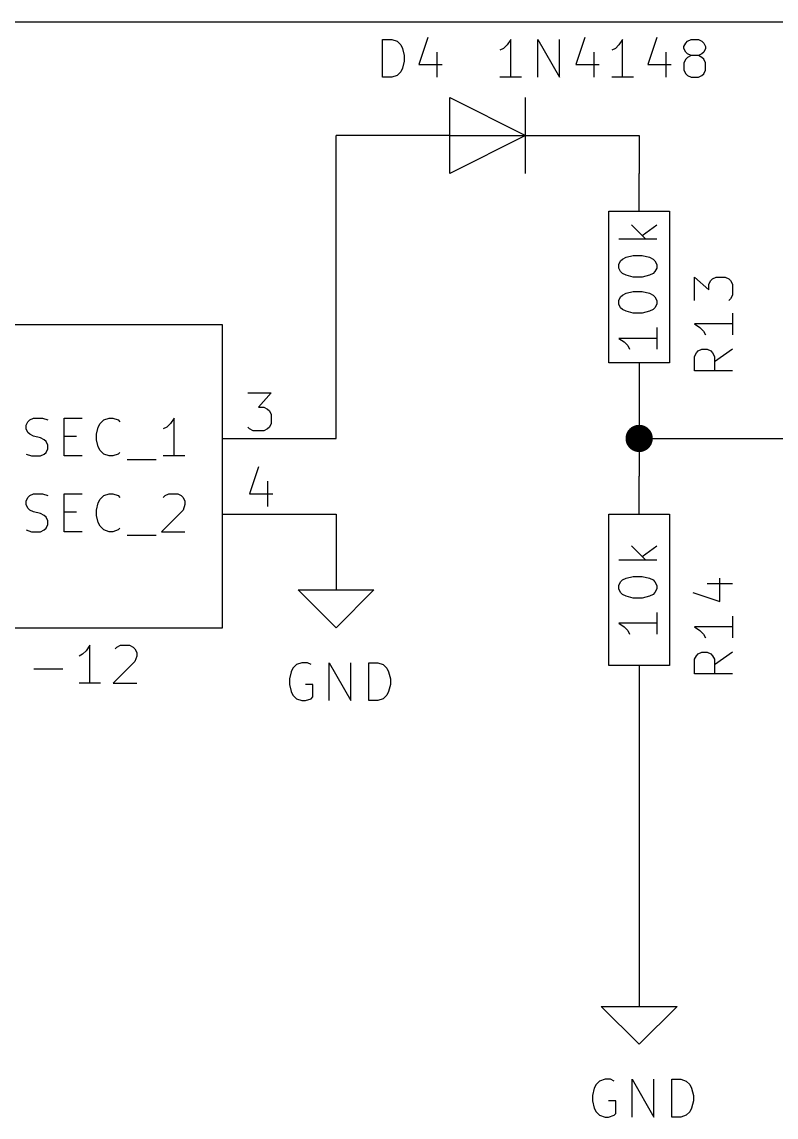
# Model space of a CAD drawing. Extents: x 0.4 to 16.1, y -11.3 to -0.4.
# Drawn here: x 7.285 to 8.281, y -7.496 to -6.05 of the extents above; entities that cross this region are included whole.
import ezdxf

# ---------------------------------------------------------------- set-up
doc = ezdxf.new("R2010")
doc.units = 0
doc.header["$MEASUREMENT"] = 0
for name, color, linetype in [('BLUE3', 171, 'CONTINUOUS'), ('CYAN2', 4, 'CONTINUOUS'), ('GREEN3', 91, 'CONTINUOUS'), ('RED2', 1, 'CONTINUOUS'), ('RED3', 11, 'CONTINUOUS')]:
    doc.layers.add(name, color=color, linetype=linetype)

msp = doc.modelspace()

# ---------------------------------------------------------------- linework, layer by layer
at = {"layer": 'BLUE3', "linetype": 'CONTINUOUS'}
msp.add_line((6.3, -6.05), (10.5, -6.05), dxfattribs=at)
at = {"layer": 'CYAN2', "linetype": 'CONTINUOUS'}
for p, q in [((7.76147, -6.12313), (7.76147, -6.07313)), ((7.76147, -6.07313), (7.77337, -6.07313)), ((7.76147, -6.12313), (7.76147, -6.07313)), ((7.76147, -6.07313), (7.77337, -6.07313)), ((7.77337, -6.07313), (7.78052, -6.07551)), ((7.77337, -6.07313), (7.78052, -6.07551)), ((7.82099, -6.07075), (7.80909, -6.10646)), ((7.82099, -6.07075), (7.80909, -6.10646)), ((7.93052, -6.07313), (7.92576, -6.08028)), ((7.93052, -6.07313), (7.92576, -6.08028)), ((7.93052, -6.12313), (7.93052, -6.07313)), ((7.93052, -6.12313), (7.93052, -6.07313)), ((7.96623, -6.12313), (7.96623, -6.07313)), ((7.96623, -6.07313), (7.9948, -6.12313)), ((7.96623, -6.12313), (7.96623, -6.07313)), ((7.96623, -6.07313), (7.9948, -6.12313)), ((7.9948, -6.12313), (7.9948, -6.07313)), ((7.9948, -6.12313), (7.9948, -6.07313)), ((8.02814, -6.07075), (8.01624, -6.10646)), ((8.02814, -6.07075), (8.01624, -6.10646)), ((8.07814, -6.07313), (8.07338, -6.08028)), ((8.07814, -6.07313), (8.07338, -6.08028)), ((8.07814, -6.12313), (8.07814, -6.07313)), ((8.07814, -6.12313), (8.07814, -6.07313)), ((8.12337, -6.07075), (8.11147, -6.10646)), ((8.12337, -6.07075), (8.11147, -6.10646)), ((8.16385, -6.07551), (8.16861, -6.07313)), ((8.16385, -6.07551), (8.16861, -6.07313)), ((8.16861, -6.07313), (8.17814, -6.07313)), ((8.16861, -6.07313), (8.17814, -6.07313)), ((8.17814, -6.07313), (8.1829, -6.07551)), ((8.17814, -6.07313), (8.1829, -6.07551)), ((7.78052, -6.07551), (7.78528, -6.08028)), ((7.78052, -6.07551), (7.78528, -6.08028)), ((7.78528, -6.08028), (7.78766, -6.08504)), ((7.78528, -6.08028), (7.78766, -6.08504)), ((7.78766, -6.08504), (7.79004, -6.09456)), ((7.78766, -6.08504), (7.79004, -6.09456)), ((7.921, -6.08504), (7.91624, -6.08742)), ((7.921, -6.08504), (7.91624, -6.08742)), ((7.92576, -6.08028), (7.921, -6.08504)), ((7.92576, -6.08028), (7.921, -6.08504)), ((8.06861, -6.08504), (8.06385, -6.08742)), ((8.06861, -6.08504), (8.06385, -6.08742)), ((8.07338, -6.08028), (8.06861, -6.08504)), ((8.07338, -6.08028), (8.06861, -6.08504)), ((8.15909, -6.08265), (8.16147, -6.07789)), ((8.15909, -6.08265), (8.16147, -6.07789)), ((8.15909, -6.08504), (8.15909, -6.08265)), ((8.15909, -6.08504), (8.15909, -6.08265)), ((8.16147, -6.0898), (8.15909, -6.08504)), ((8.16147, -6.0898), (8.15909, -6.08504)), ((8.16147, -6.07789), (8.16385, -6.07551)), ((8.16147, -6.07789), (8.16385, -6.07551)), ((8.1829, -6.07551), (8.18528, -6.07789)), ((8.1829, -6.07551), (8.18528, -6.07789)), ((8.18528, -6.07789), (8.18766, -6.08265)), ((8.18528, -6.07789), (8.18766, -6.08265)), ((8.18766, -6.08504), (8.18528, -6.0898)), ((8.18766, -6.08504), (8.18528, -6.0898)), ((8.18766, -6.08265), (8.18766, -6.08504)), ((8.18766, -6.08265), (8.18766, -6.08504)), ((7.79004, -6.1017), (7.78766, -6.11122)), ((7.79004, -6.1017), (7.78766, -6.11122)), ((7.79004, -6.09456), (7.79004, -6.1017)), ((7.79004, -6.09456), (7.79004, -6.1017)), ((7.8329, -6.0898), (7.8329, -6.12313)), ((7.8329, -6.0898), (7.8329, -6.12313)), ((8.04004, -6.0898), (8.04004, -6.12313)), ((8.04004, -6.0898), (8.04004, -6.12313)), ((8.13528, -6.0898), (8.13528, -6.12313)), ((8.13528, -6.0898), (8.13528, -6.12313)), ((8.16147, -6.09932), (8.15909, -6.10408)), ((8.16147, -6.09932), (8.15909, -6.10408)), ((8.16385, -6.09218), (8.16147, -6.0898)), ((8.16385, -6.09218), (8.16147, -6.0898)), ((8.16385, -6.09694), (8.16147, -6.09932)), ((8.16385, -6.09694), (8.16147, -6.09932)), ((8.16861, -6.09456), (8.16385, -6.09218)), ((8.16861, -6.09456), (8.16385, -6.09218)), ((8.16861, -6.09456), (8.16385, -6.09694)), ((8.16861, -6.09456), (8.16385, -6.09694)), ((8.17814, -6.09456), (8.16861, -6.09456)), ((8.17814, -6.09456), (8.16861, -6.09456)), ((8.1829, -6.09218), (8.17814, -6.09456)), ((8.1829, -6.09218), (8.17814, -6.09456)), ((8.1829, -6.09694), (8.17814, -6.09456)), ((8.1829, -6.09694), (8.17814, -6.09456)), ((8.18528, -6.0898), (8.1829, -6.09218)), ((8.18528, -6.0898), (8.1829, -6.09218)), ((8.18528, -6.09932), (8.1829, -6.09694)), ((8.18528, -6.09932), (8.1829, -6.09694)), ((8.18766, -6.10408), (8.18528, -6.09932)), ((8.18766, -6.10408), (8.18528, -6.09932)), ((7.78528, -6.11599), (7.78052, -6.12075)), ((7.78528, -6.11599), (7.78052, -6.12075)), ((7.78766, -6.11122), (7.78528, -6.11599)), ((7.78766, -6.11122), (7.78528, -6.11599)), ((7.80909, -6.10646), (7.84004, -6.10646)), ((7.80909, -6.10646), (7.84004, -6.10646)), ((8.01624, -6.10646), (8.04719, -6.10646)), ((8.01624, -6.10646), (8.04719, -6.10646)), ((8.11147, -6.10646), (8.14242, -6.10646)), ((8.11147, -6.10646), (8.14242, -6.10646)), ((8.15909, -6.10408), (8.15909, -6.11361)), ((8.15909, -6.10408), (8.15909, -6.11361)), ((8.15909, -6.11361), (8.16147, -6.11837)), ((8.15909, -6.11361), (8.16147, -6.11837)), ((8.18528, -6.11837), (8.18766, -6.11361)), ((8.18528, -6.11837), (8.18766, -6.11361)), ((8.18766, -6.11361), (8.18766, -6.10408)), ((8.18766, -6.11361), (8.18766, -6.10408)), ((7.77337, -6.12313), (7.76147, -6.12313)), ((7.77337, -6.12313), (7.76147, -6.12313)), ((7.78052, -6.12075), (7.77337, -6.12313)), ((7.78052, -6.12075), (7.77337, -6.12313)), ((7.94481, -6.12313), (7.91624, -6.12313)), ((7.94481, -6.12313), (7.91624, -6.12313)), ((8.09243, -6.12313), (8.06385, -6.12313)), ((8.09243, -6.12313), (8.06385, -6.12313)), ((8.16147, -6.11837), (8.16385, -6.12075)), ((8.16147, -6.11837), (8.16385, -6.12075)), ((8.16385, -6.12075), (8.16861, -6.12313)), ((8.16385, -6.12075), (8.16861, -6.12313)), ((8.16861, -6.12313), (8.17814, -6.12313)), ((8.16861, -6.12313), (8.17814, -6.12313)), ((8.17814, -6.12313), (8.1829, -6.12075)), ((8.17814, -6.12313), (8.1829, -6.12075)), ((8.1829, -6.12075), (8.18528, -6.11837)), ((8.1829, -6.12075), (8.18528, -6.11837)), ((8.0898, -6.31786), (8.10885, -6.33691)), ((8.0898, -6.31786), (8.10885, -6.33691)), ((8.10408, -6.33214), (8.12313, -6.31786)), ((8.10408, -6.33214), (8.12313, -6.31786)), ((8.12313, -6.33691), (8.07313, -6.33691)), ((8.12313, -6.33691), (8.07313, -6.33691)), ((8.07789, -6.36309), (8.08265, -6.36071)), ((8.07789, -6.36309), (8.08265, -6.36071)), ((8.08265, -6.36071), (8.09218, -6.35833)), ((8.08265, -6.36071), (8.09218, -6.35833)), ((8.09218, -6.35833), (8.10408, -6.35833)), ((8.09218, -6.35833), (8.10408, -6.35833)), ((8.10408, -6.35833), (8.11361, -6.36071)), ((8.10408, -6.35833), (8.11361, -6.36071)), ((8.11361, -6.36071), (8.11837, -6.36309)), ((8.11361, -6.36071), (8.11837, -6.36309)), ((8.07313, -6.37024), (8.07551, -6.36548)), ((8.07313, -6.37024), (8.07551, -6.36548)), ((8.07313, -6.375), (8.07313, -6.37024)), ((8.07313, -6.375), (8.07313, -6.37024)), ((8.07551, -6.37976), (8.07313, -6.375)), ((8.07551, -6.37976), (8.07313, -6.375)), ((8.07551, -6.36548), (8.07789, -6.36309)), ((8.07551, -6.36548), (8.07789, -6.36309)), ((8.11837, -6.36309), (8.12075, -6.36548)), ((8.11837, -6.36309), (8.12075, -6.36548)), ((8.12075, -6.36548), (8.12313, -6.37024)), ((8.12075, -6.36548), (8.12313, -6.37024)), ((8.12313, -6.375), (8.12075, -6.37976)), ((8.12313, -6.375), (8.12075, -6.37976)), ((8.12313, -6.37024), (8.12313, -6.375)), ((8.12313, -6.37024), (8.12313, -6.375)), ((8.07789, -6.38214), (8.07551, -6.37976)), ((8.07789, -6.38214), (8.07551, -6.37976)), ((8.08265, -6.38452), (8.07789, -6.38214)), ((8.08265, -6.38452), (8.07789, -6.38214)), ((8.09218, -6.3869), (8.08265, -6.38452)), ((8.09218, -6.3869), (8.08265, -6.38452)), ((8.10408, -6.3869), (8.09218, -6.3869)), ((8.10408, -6.3869), (8.09218, -6.3869)), ((8.11361, -6.38452), (8.10408, -6.3869)), ((8.11361, -6.38452), (8.10408, -6.3869)), ((8.11837, -6.38214), (8.11361, -6.38452)), ((8.11837, -6.38214), (8.11361, -6.38452)), ((8.12075, -6.37976), (8.11837, -6.38214)), ((8.12075, -6.37976), (8.11837, -6.38214)), ((8.17313, -6.41785), (8.17313, -6.3869)), ((8.17313, -6.3869), (8.19218, -6.40357)), ((8.17313, -6.41785), (8.17313, -6.3869)), ((8.17313, -6.3869), (8.19218, -6.40357)), ((8.19218, -6.39643), (8.19456, -6.39167)), ((8.19218, -6.39643), (8.19456, -6.39167)), ((8.19456, -6.39167), (8.19694, -6.38928)), ((8.19456, -6.39167), (8.19694, -6.38928)), ((8.19694, -6.38928), (8.2017, -6.3869)), ((8.19694, -6.38928), (8.2017, -6.3869)), ((8.2017, -6.3869), (8.21361, -6.3869)), ((8.2017, -6.3869), (8.21361, -6.3869)), ((8.21361, -6.3869), (8.21837, -6.38928)), ((8.21361, -6.3869), (8.21837, -6.38928)), ((8.21837, -6.38928), (8.22075, -6.39167)), ((8.21837, -6.38928), (8.22075, -6.39167)), ((8.22075, -6.39167), (8.22313, -6.39643)), ((8.22075, -6.39167), (8.22313, -6.39643)), ((8.08265, -6.40833), (8.09218, -6.40595)), ((8.08265, -6.40833), (8.09218, -6.40595)), ((8.09218, -6.40595), (8.10408, -6.40595)), ((8.09218, -6.40595), (8.10408, -6.40595)), ((8.10408, -6.40595), (8.11361, -6.40833)), ((8.10408, -6.40595), (8.11361, -6.40833)), ((8.19218, -6.40357), (8.19218, -6.39643)), ((8.19218, -6.40357), (8.19218, -6.39643)), ((8.22313, -6.39643), (8.22313, -6.41071)), ((8.22313, -6.39643), (8.22313, -6.41071)), ((8.07313, -6.41785), (8.07551, -6.41309)), ((8.07313, -6.41785), (8.07551, -6.41309)), ((8.07313, -6.42262), (8.07313, -6.41785)), ((8.07313, -6.42262), (8.07313, -6.41785)), ((8.07551, -6.41309), (8.07789, -6.41071)), ((8.07551, -6.41309), (8.07789, -6.41071)), ((8.07789, -6.41071), (8.08265, -6.40833)), ((8.07789, -6.41071), (8.08265, -6.40833)), ((8.11361, -6.40833), (8.11837, -6.41071)), ((8.11361, -6.40833), (8.11837, -6.41071)), ((8.11837, -6.41071), (8.12075, -6.41309)), ((8.11837, -6.41071), (8.12075, -6.41309)), ((8.12075, -6.41309), (8.12313, -6.41785)), ((8.12075, -6.41309), (8.12313, -6.41785)), ((8.12313, -6.41785), (8.12313, -6.42262)), ((8.12313, -6.41785), (8.12313, -6.42262)), ((8.22075, -6.41547), (8.21837, -6.41785)), ((8.22075, -6.41547), (8.21837, -6.41785)), ((8.22313, -6.41071), (8.22075, -6.41547)), ((8.22313, -6.41071), (8.22075, -6.41547)), ((8.07551, -6.42738), (8.07313, -6.42262)), ((8.07551, -6.42738), (8.07313, -6.42262)), ((8.07789, -6.42976), (8.07551, -6.42738)), ((8.07789, -6.42976), (8.07551, -6.42738)), ((8.08265, -6.43214), (8.07789, -6.42976)), ((8.08265, -6.43214), (8.07789, -6.42976)), ((8.09218, -6.43452), (8.08265, -6.43214)), ((8.09218, -6.43452), (8.08265, -6.43214)), ((8.10408, -6.43452), (8.09218, -6.43452)), ((8.10408, -6.43452), (8.09218, -6.43452)), ((8.11361, -6.43214), (8.10408, -6.43452)), ((8.11361, -6.43214), (8.10408, -6.43452)), ((8.11837, -6.42976), (8.11361, -6.43214)), ((8.11837, -6.42976), (8.11361, -6.43214)), ((8.12075, -6.42738), (8.11837, -6.42976)), ((8.12075, -6.42738), (8.11837, -6.42976)), ((8.12313, -6.42262), (8.12075, -6.42738)), ((8.12313, -6.42262), (8.12075, -6.42738)), ((8.22313, -6.43452), (8.22313, -6.46309)), ((8.22313, -6.43452), (8.22313, -6.46309)), ((8.22313, -6.44881), (8.17313, -6.44881)), ((8.17313, -6.44881), (8.18028, -6.45357)), ((8.22313, -6.44881), (8.17313, -6.44881)), ((8.17313, -6.44881), (8.18028, -6.45357)), ((8.12313, -6.45357), (8.12313, -6.48214)), ((8.12313, -6.45357), (8.12313, -6.48214)), ((8.18028, -6.45357), (8.18504, -6.45833)), ((8.18028, -6.45357), (8.18504, -6.45833)), ((8.18504, -6.45833), (8.18742, -6.46309)), ((8.18504, -6.45833), (8.18742, -6.46309)), ((8.12313, -6.46785), (8.07313, -6.46785)), ((8.07313, -6.46785), (8.08028, -6.47261)), ((8.12313, -6.46785), (8.07313, -6.46785)), ((8.07313, -6.46785), (8.08028, -6.47261)), ((8.08028, -6.47261), (8.08504, -6.47738)), ((8.08028, -6.47261), (8.08504, -6.47738)), ((8.08504, -6.47738), (8.08742, -6.48214)), ((8.08504, -6.47738), (8.08742, -6.48214)), ((8.17313, -6.49167), (8.17551, -6.4869)), ((8.17313, -6.49167), (8.17551, -6.4869)), ((8.17313, -6.51071), (8.17313, -6.49167)), ((8.17313, -6.51071), (8.17313, -6.49167)), ((8.17551, -6.4869), (8.17789, -6.48452)), ((8.17551, -6.4869), (8.17789, -6.48452)), ((8.17789, -6.48452), (8.18265, -6.48214)), ((8.17789, -6.48452), (8.18265, -6.48214)), ((8.18265, -6.48214), (8.1898, -6.48214)), ((8.18265, -6.48214), (8.1898, -6.48214)), ((8.1898, -6.48214), (8.19456, -6.48452)), ((8.1898, -6.48214), (8.19456, -6.48452)), ((8.19456, -6.48452), (8.19694, -6.4869)), ((8.19456, -6.48452), (8.19694, -6.4869)), ((8.19694, -6.4869), (8.19932, -6.49167)), ((8.19694, -6.4869), (8.19932, -6.49167)), ((8.22313, -6.48214), (8.19932, -6.49881)), ((8.22313, -6.48214), (8.19932, -6.49881)), ((8.19932, -6.49167), (8.19932, -6.51071)), ((8.19932, -6.49167), (8.19932, -6.51071)), ((8.22313, -6.51071), (8.17313, -6.51071)), ((8.22313, -6.51071), (8.17313, -6.51071)), ((7.29096, -6.58265), (7.29333, -6.57789)), ((7.29096, -6.58265), (7.29333, -6.57789)), ((7.29333, -6.57789), (7.29572, -6.57551)), ((7.29333, -6.57789), (7.29572, -6.57551)), ((7.29572, -6.57551), (7.30048, -6.57313)), ((7.29572, -6.57551), (7.30048, -6.57313)), ((7.30048, -6.57313), (7.31238, -6.57313)), ((7.30048, -6.57313), (7.31238, -6.57313)), ((7.31238, -6.57313), (7.31953, -6.57551)), ((7.31238, -6.57313), (7.31953, -6.57551)), ((7.34095, -6.62313), (7.34095, -6.57313)), ((7.34095, -6.57313), (7.36476, -6.57313)), ((7.34095, -6.62313), (7.34095, -6.57313)), ((7.34095, -6.57313), (7.36476, -6.57313)), ((7.38857, -6.58028), (7.39333, -6.57551)), ((7.38857, -6.58028), (7.39333, -6.57551)), ((7.39333, -6.57551), (7.40048, -6.57313)), ((7.39333, -6.57551), (7.40048, -6.57313)), ((7.40048, -6.57313), (7.40524, -6.57313)), ((7.40048, -6.57313), (7.40524, -6.57313)), ((7.40524, -6.57313), (7.41238, -6.57551)), ((7.40524, -6.57313), (7.41238, -6.57551)), ((7.41238, -6.57551), (7.41476, -6.57789)), ((7.41238, -6.57551), (7.41476, -6.57789)), ((7.48619, -6.57313), (7.48143, -6.58028)), ((7.48619, -6.57313), (7.48143, -6.58028)), ((7.48619, -6.62313), (7.48619, -6.57313)), ((7.48619, -6.62313), (7.48619, -6.57313)), ((7.29096, -6.58742), (7.29096, -6.58265)), ((7.29096, -6.58742), (7.29096, -6.58265)), ((7.29333, -6.59218), (7.29096, -6.58742)), ((7.29333, -6.59218), (7.29096, -6.58742)), ((7.29572, -6.59456), (7.29333, -6.59218)), ((7.29572, -6.59456), (7.29333, -6.59218)), ((7.38381, -6.59456), (7.38619, -6.58504)), ((7.38381, -6.59456), (7.38619, -6.58504)), ((7.38619, -6.58504), (7.38857, -6.58028)), ((7.38619, -6.58504), (7.38857, -6.58028)), ((7.47667, -6.58504), (7.47191, -6.58742)), ((7.47667, -6.58504), (7.47191, -6.58742)), ((7.48143, -6.58028), (7.47667, -6.58504)), ((7.48143, -6.58028), (7.47667, -6.58504)), ((7.30048, -6.59694), (7.29572, -6.59456)), ((7.30048, -6.59694), (7.29572, -6.59456)), ((7.31, -6.59932), (7.30048, -6.59694)), ((7.31, -6.59932), (7.30048, -6.59694)), ((7.31476, -6.6017), (7.31, -6.59932)), ((7.31476, -6.6017), (7.31, -6.59932)), ((7.31715, -6.60408), (7.31476, -6.6017)), ((7.31715, -6.60408), (7.31476, -6.6017)), ((7.31953, -6.60885), (7.31715, -6.60408)), ((7.31953, -6.60885), (7.31715, -6.60408)), ((7.34095, -6.59694), (7.35762, -6.59694)), ((7.34095, -6.59694), (7.35762, -6.59694)), ((7.38381, -6.6017), (7.38381, -6.59456)), ((7.38381, -6.6017), (7.38381, -6.59456)), ((7.38619, -6.61122), (7.38381, -6.6017)), ((7.38619, -6.61122), (7.38381, -6.6017)), ((7.29096, -6.62075), (7.2981, -6.62313)), ((7.29096, -6.62075), (7.2981, -6.62313)), ((7.2981, -6.62313), (7.31, -6.62313)), ((7.2981, -6.62313), (7.31, -6.62313)), ((7.31, -6.62313), (7.31476, -6.62075)), ((7.31, -6.62313), (7.31476, -6.62075)), ((7.31476, -6.62075), (7.31715, -6.61837)), ((7.31476, -6.62075), (7.31715, -6.61837)), ((7.31715, -6.61837), (7.31953, -6.61361)), ((7.31715, -6.61837), (7.31953, -6.61361)), ((7.31953, -6.61361), (7.31953, -6.60885)), ((7.31953, -6.61361), (7.31953, -6.60885)), ((7.36476, -6.62313), (7.34095, -6.62313)), ((7.36476, -6.62313), (7.34095, -6.62313)), ((7.38857, -6.61599), (7.38619, -6.61122)), ((7.38857, -6.61599), (7.38619, -6.61122)), ((7.39333, -6.62075), (7.38857, -6.61599)), ((7.39333, -6.62075), (7.38857, -6.61599)), ((7.40048, -6.62313), (7.39333, -6.62075)), ((7.40048, -6.62313), (7.39333, -6.62075)), ((7.40524, -6.62313), (7.40048, -6.62313)), ((7.40524, -6.62313), (7.40048, -6.62313)), ((7.41238, -6.62075), (7.40524, -6.62313)), ((7.41238, -6.62075), (7.40524, -6.62313)), ((7.41476, -6.61837), (7.41238, -6.62075)), ((7.41476, -6.61837), (7.41238, -6.62075)), ((7.50048, -6.62313), (7.47191, -6.62313)), ((7.50048, -6.62313), (7.47191, -6.62313)), ((7.42429, -6.62789), (7.46238, -6.62789)), ((7.42429, -6.62789), (7.46238, -6.62789)), ((7.29096, -6.68265), (7.29333, -6.67789)), ((7.29096, -6.68265), (7.29333, -6.67789)), ((7.29333, -6.67789), (7.29572, -6.67551)), ((7.29333, -6.67789), (7.29572, -6.67551)), ((7.29572, -6.67551), (7.30048, -6.67313)), ((7.29572, -6.67551), (7.30048, -6.67313)), ((7.30048, -6.67313), (7.31238, -6.67313)), ((7.30048, -6.67313), (7.31238, -6.67313)), ((7.31238, -6.67313), (7.31953, -6.67551)), ((7.31238, -6.67313), (7.31953, -6.67551)), ((7.34095, -6.72313), (7.34095, -6.67313)), ((7.34095, -6.67313), (7.36476, -6.67313)), ((7.34095, -6.72313), (7.34095, -6.67313)), ((7.34095, -6.67313), (7.36476, -6.67313)), ((7.38619, -6.68504), (7.38857, -6.68028)), ((7.38619, -6.68504), (7.38857, -6.68028)), ((7.38857, -6.68028), (7.39333, -6.67551)), ((7.38857, -6.68028), (7.39333, -6.67551)), ((7.39333, -6.67551), (7.40048, -6.67313)), ((7.39333, -6.67551), (7.40048, -6.67313)), ((7.40048, -6.67313), (7.40524, -6.67313)), ((7.40048, -6.67313), (7.40524, -6.67313)), ((7.40524, -6.67313), (7.41238, -6.67551)), ((7.40524, -6.67313), (7.41238, -6.67551)), ((7.41238, -6.67551), (7.41476, -6.67789)), ((7.41238, -6.67551), (7.41476, -6.67789)), ((7.47191, -6.67789), (7.47428, -6.67551)), ((7.47191, -6.67789), (7.47428, -6.67551)), ((7.47428, -6.67551), (7.47905, -6.67313)), ((7.47428, -6.67551), (7.47905, -6.67313)), ((7.47905, -6.67313), (7.49095, -6.67313)), ((7.47905, -6.67313), (7.49095, -6.67313)), ((7.49095, -6.67313), (7.49571, -6.67551)), ((7.49095, -6.67313), (7.49571, -6.67551)), ((7.49571, -6.67551), (7.49809, -6.67789)), ((7.49571, -6.67551), (7.49809, -6.67789)), ((7.49809, -6.67789), (7.50048, -6.68265)), ((7.49809, -6.67789), (7.50048, -6.68265)), ((7.29096, -6.68742), (7.29096, -6.68265)), ((7.29096, -6.68742), (7.29096, -6.68265)), ((7.29333, -6.69218), (7.29096, -6.68742)), ((7.29333, -6.69218), (7.29096, -6.68742)), ((7.29572, -6.69456), (7.29333, -6.69218)), ((7.29572, -6.69456), (7.29333, -6.69218)), ((7.30048, -6.69694), (7.29572, -6.69456)), ((7.30048, -6.69694), (7.29572, -6.69456)), ((7.38381, -6.69456), (7.38619, -6.68504)), ((7.38381, -6.69456), (7.38619, -6.68504)), ((7.38381, -6.7017), (7.38381, -6.69456)), ((7.38381, -6.7017), (7.38381, -6.69456)), ((7.49809, -6.69456), (7.46952, -6.72313)), ((7.49809, -6.69456), (7.46952, -6.72313)), ((7.50048, -6.68742), (7.49809, -6.69456)), ((7.50048, -6.68742), (7.49809, -6.69456)), ((7.50048, -6.68265), (7.50048, -6.68742)), ((7.50048, -6.68265), (7.50048, -6.68742)), ((7.31, -6.69932), (7.30048, -6.69694)), ((7.31, -6.69932), (7.30048, -6.69694)), ((7.31476, -6.7017), (7.31, -6.69932)), ((7.31476, -6.7017), (7.31, -6.69932)), ((7.31715, -6.70408), (7.31476, -6.7017)), ((7.31715, -6.70408), (7.31476, -6.7017)), ((7.31953, -6.70885), (7.31715, -6.70408)), ((7.31953, -6.70885), (7.31715, -6.70408)), ((7.31953, -6.71361), (7.31953, -6.70885)), ((7.31953, -6.71361), (7.31953, -6.70885)), ((7.34095, -6.69694), (7.35762, -6.69694)), ((7.34095, -6.69694), (7.35762, -6.69694)), ((7.38619, -6.71122), (7.38381, -6.7017)), ((7.38619, -6.71122), (7.38381, -6.7017)), ((7.29096, -6.72075), (7.2981, -6.72313)), ((7.29096, -6.72075), (7.2981, -6.72313)), ((7.2981, -6.72313), (7.31, -6.72313)), ((7.2981, -6.72313), (7.31, -6.72313)), ((7.31, -6.72313), (7.31476, -6.72075)), ((7.31, -6.72313), (7.31476, -6.72075)), ((7.31476, -6.72075), (7.31715, -6.71837)), ((7.31476, -6.72075), (7.31715, -6.71837)), ((7.31715, -6.71837), (7.31953, -6.71361)), ((7.31715, -6.71837), (7.31953, -6.71361)), ((7.36476, -6.72313), (7.34095, -6.72313)), ((7.36476, -6.72313), (7.34095, -6.72313)), ((7.38857, -6.71599), (7.38619, -6.71122)), ((7.38857, -6.71599), (7.38619, -6.71122)), ((7.39333, -6.72075), (7.38857, -6.71599)), ((7.39333, -6.72075), (7.38857, -6.71599)), ((7.40048, -6.72313), (7.39333, -6.72075)), ((7.40048, -6.72313), (7.39333, -6.72075)), ((7.40524, -6.72313), (7.40048, -6.72313)), ((7.40524, -6.72313), (7.40048, -6.72313)), ((7.41238, -6.72075), (7.40524, -6.72313)), ((7.41238, -6.72075), (7.40524, -6.72313)), ((7.41476, -6.71837), (7.41238, -6.72075)), ((7.41476, -6.71837), (7.41238, -6.72075)), ((7.46952, -6.72313), (7.50048, -6.72313)), ((7.46952, -6.72313), (7.50048, -6.72313)), ((7.42429, -6.72789), (7.46238, -6.72789)), ((7.42429, -6.72789), (7.46238, -6.72789)), ((8.0898, -6.74166), (8.10885, -6.76071)), ((8.10408, -6.75594), (8.12313, -6.74166)), ((8.12313, -6.76071), (8.07313, -6.76071)), ((8.08265, -6.78452), (8.09218, -6.78213)), ((8.09218, -6.78213), (8.10408, -6.78213)), ((8.10408, -6.78213), (8.11361, -6.78452)), ((8.07313, -6.79404), (8.07551, -6.78928)), ((8.07313, -6.7988), (8.07313, -6.79404)), ((8.07551, -6.78928), (8.07789, -6.7869)), ((8.07789, -6.7869), (8.08265, -6.78452)), ((8.11361, -6.78452), (8.11837, -6.7869)), ((8.11837, -6.7869), (8.12075, -6.78928)), ((8.12075, -6.78928), (8.12313, -6.79404)), ((8.12313, -6.79404), (8.12313, -6.7988)), ((8.1898, -6.79167), (8.22313, -6.79167)), ((8.20646, -6.81547), (8.20646, -6.78452)), ((8.07551, -6.80356), (8.07313, -6.7988)), ((8.07789, -6.80594), (8.07551, -6.80356)), ((8.08265, -6.80833), (8.07789, -6.80594)), ((8.09218, -6.8107), (8.08265, -6.80833)), ((8.10408, -6.8107), (8.09218, -6.8107)), ((8.11361, -6.80833), (8.10408, -6.8107)), ((8.11837, -6.80594), (8.11361, -6.80833)), ((8.12075, -6.80356), (8.11837, -6.80594)), ((8.12313, -6.7988), (8.12075, -6.80356)), ((8.17075, -6.80357), (8.20646, -6.81547)), ((8.12313, -6.82975), (8.12313, -6.85832)), ((8.22313, -6.83452), (8.22313, -6.86309)), ((8.12313, -6.84404), (8.07313, -6.84404)), ((8.07313, -6.84404), (8.08028, -6.8488)), ((8.08028, -6.8488), (8.08504, -6.85356)), ((8.08504, -6.85356), (8.08742, -6.85832)), ((8.22313, -6.84881), (8.17313, -6.84881)), ((8.17313, -6.84881), (8.18028, -6.85357)), ((8.18028, -6.85357), (8.18504, -6.85833)), ((8.18504, -6.85833), (8.18742, -6.86309)), ((7.37024, -6.88028), (7.36548, -6.88504)), ((7.37024, -6.88028), (7.36548, -6.88504)), ((7.375, -6.87313), (7.37024, -6.88028)), ((7.375, -6.87313), (7.37024, -6.88028)), ((7.375, -6.92313), (7.375, -6.87313)), ((7.375, -6.92313), (7.375, -6.87313)), ((7.40833, -6.87789), (7.41071, -6.87551)), ((7.40833, -6.87789), (7.41071, -6.87551)), ((7.41071, -6.87551), (7.41548, -6.87313)), ((7.41071, -6.87551), (7.41548, -6.87313)), ((7.41548, -6.87313), (7.42738, -6.87313)), ((7.41548, -6.87313), (7.42738, -6.87313)), ((7.42738, -6.87313), (7.43214, -6.87551)), ((7.42738, -6.87313), (7.43214, -6.87551)), ((7.43214, -6.87551), (7.43452, -6.87789)), ((7.43214, -6.87551), (7.43452, -6.87789)), ((7.43452, -6.87789), (7.43691, -6.88265)), ((7.43452, -6.87789), (7.43691, -6.88265)), ((7.43691, -6.88265), (7.43691, -6.88742)), ((7.43691, -6.88265), (7.43691, -6.88742)), ((8.17789, -6.88452), (8.18265, -6.88214)), ((8.18265, -6.88214), (8.1898, -6.88214)), ((8.1898, -6.88214), (8.19456, -6.88452)), ((8.22313, -6.88214), (8.19932, -6.89881)), ((7.36548, -6.88504), (7.36072, -6.88742)), ((7.36548, -6.88504), (7.36072, -6.88742)), ((7.43452, -6.89456), (7.40595, -6.92313)), ((7.43452, -6.89456), (7.40595, -6.92313)), ((7.43691, -6.88742), (7.43452, -6.89456)), ((7.43691, -6.88742), (7.43452, -6.89456)), ((7.655, -6.89613), (7.64786, -6.89851)), ((7.655, -6.89613), (7.64786, -6.89851)), ((7.66214, -6.89613), (7.655, -6.89613)), ((7.66214, -6.89613), (7.655, -6.89613)), ((7.66691, -6.89851), (7.66214, -6.89613)), ((7.66691, -6.89851), (7.66214, -6.89613)), ((7.69071, -6.94613), (7.69071, -6.89613)), ((7.69071, -6.89613), (7.71928, -6.94613)), ((7.69071, -6.94613), (7.69071, -6.89613)), ((7.69071, -6.89613), (7.71928, -6.94613)), ((7.71928, -6.94613), (7.71928, -6.89613)), ((7.71928, -6.94613), (7.71928, -6.89613)), ((7.74309, -6.94613), (7.74309, -6.89613)), ((7.74309, -6.89613), (7.755, -6.89613)), ((7.74309, -6.94613), (7.74309, -6.89613)), ((7.74309, -6.89613), (7.755, -6.89613)), ((7.755, -6.89613), (7.76214, -6.89851)), ((7.755, -6.89613), (7.76214, -6.89851)), ((8.17313, -6.89167), (8.17551, -6.8869)), ((8.17313, -6.91071), (8.17313, -6.89167)), ((8.17551, -6.8869), (8.17789, -6.88452)), ((8.19456, -6.88452), (8.19694, -6.8869)), ((8.19694, -6.8869), (8.19932, -6.89167)), ((8.19932, -6.89167), (8.19932, -6.91071)), ((7.30119, -6.90408), (7.33929, -6.90408)), ((7.30119, -6.90408), (7.33929, -6.90408)), ((7.64071, -6.90804), (7.63833, -6.91756)), ((7.64071, -6.90804), (7.63833, -6.91756)), ((7.64309, -6.90328), (7.64071, -6.90804)), ((7.64309, -6.90328), (7.64071, -6.90804)), ((7.64786, -6.89851), (7.64309, -6.90328)), ((7.64786, -6.89851), (7.64309, -6.90328)), ((7.76214, -6.89851), (7.76691, -6.90328)), ((7.76214, -6.89851), (7.76691, -6.90328)), ((7.76691, -6.90328), (7.76929, -6.90804)), ((7.76691, -6.90328), (7.76929, -6.90804)), ((7.76929, -6.90804), (7.77167, -6.91756)), ((7.76929, -6.90804), (7.77167, -6.91756)), ((8.22313, -6.91071), (8.17313, -6.91071)), ((7.38929, -6.92313), (7.36072, -6.92313)), ((7.38929, -6.92313), (7.36072, -6.92313)), ((7.40595, -6.92313), (7.43691, -6.92313)), ((7.40595, -6.92313), (7.43691, -6.92313)), ((7.63833, -6.91756), (7.63833, -6.9247)), ((7.63833, -6.91756), (7.63833, -6.9247)), ((7.63833, -6.9247), (7.64071, -6.93422)), ((7.63833, -6.9247), (7.64071, -6.93422)), ((7.66928, -6.9247), (7.65976, -6.9247)), ((7.66928, -6.9247), (7.65976, -6.9247)), ((7.66928, -6.94137), (7.66928, -6.9247)), ((7.66928, -6.94137), (7.66928, -6.9247)), ((7.77167, -6.9247), (7.76929, -6.93422)), ((7.77167, -6.9247), (7.76929, -6.93422)), ((7.77167, -6.91756), (7.77167, -6.9247)), ((7.77167, -6.91756), (7.77167, -6.9247)), ((7.64071, -6.93422), (7.64309, -6.93899)), ((7.64071, -6.93422), (7.64309, -6.93899)), ((7.64309, -6.93899), (7.64786, -6.94375)), ((7.64309, -6.93899), (7.64786, -6.94375)), ((7.66691, -6.94375), (7.66928, -6.94137)), ((7.66691, -6.94375), (7.66928, -6.94137)), ((7.76691, -6.93899), (7.76214, -6.94375)), ((7.76691, -6.93899), (7.76214, -6.94375)), ((7.76929, -6.93422), (7.76691, -6.93899)), ((7.76929, -6.93422), (7.76691, -6.93899)), ((7.64786, -6.94375), (7.655, -6.94613)), ((7.64786, -6.94375), (7.655, -6.94613)), ((7.655, -6.94613), (7.65976, -6.94613)), ((7.655, -6.94613), (7.65976, -6.94613)), ((7.65976, -6.94613), (7.66691, -6.94375)), ((7.65976, -6.94613), (7.66691, -6.94375)), ((7.755, -6.94613), (7.74309, -6.94613)), ((7.755, -6.94613), (7.74309, -6.94613)), ((7.76214, -6.94375), (7.755, -6.94613)), ((7.76214, -6.94375), (7.755, -6.94613)), ((8.055, -7.44613), (8.04786, -7.44851)), ((8.06214, -7.44613), (8.055, -7.44613)), ((8.06691, -7.44851), (8.06214, -7.44613)), ((8.09071, -7.49613), (8.09071, -7.44613)), ((8.09071, -7.44613), (8.11928, -7.49613)), ((8.11928, -7.49613), (8.11928, -7.44613)), ((8.14309, -7.49613), (8.14309, -7.44613)), ((8.14309, -7.44613), (8.155, -7.44613)), ((8.155, -7.44613), (8.16214, -7.44851)), ((8.04071, -7.45804), (8.03833, -7.46756)), ((8.04309, -7.45328), (8.04071, -7.45804)), ((8.04786, -7.44851), (8.04309, -7.45328)), ((8.16214, -7.44851), (8.16691, -7.45328)), ((8.16691, -7.45328), (8.16929, -7.45804)), ((8.16929, -7.45804), (8.17167, -7.46756)), ((8.03833, -7.46756), (8.03833, -7.4747)), ((8.03833, -7.4747), (8.04071, -7.48422)), ((8.06928, -7.4747), (8.05976, -7.4747)), ((8.06928, -7.49137), (8.06928, -7.4747)), ((8.17167, -7.4747), (8.16929, -7.48422)), ((8.17167, -7.46756), (8.17167, -7.4747)), ((8.04071, -7.48422), (8.04309, -7.48899)), ((8.04309, -7.48899), (8.04786, -7.49375)), ((8.16691, -7.48899), (8.16214, -7.49375)), ((8.16929, -7.48422), (8.16691, -7.48899)), ((8.04786, -7.49375), (8.055, -7.49613)), ((8.055, -7.49613), (8.05976, -7.49613)), ((8.05976, -7.49613), (8.06691, -7.49375)), ((8.06691, -7.49375), (8.06928, -7.49137)), ((8.155, -7.49613), (8.14309, -7.49613)), ((8.16214, -7.49375), (8.155, -7.49613))]:
    msp.add_line(p, q, dxfattribs=at)
at = {"layer": 'GREEN3', "linetype": 'CONTINUOUS'}
for p, q in [((7.7, -6.6), (7.7, -6.2)), ((7.75, -6.2), (7.7, -6.2)), ((8.05, -6.2), (8.1, -6.2)), ((8.1, -6.2), (8.1, -6.25)), ((8.1, -6.55), (8.1, -6.6)), ((7.65, -6.6), (7.7, -6.6)), ((8.1, -6.6), (8.45, -6.6)), ((8.1, -6.6), (8.1, -6.65)), ((7.65, -6.7), (7.7, -6.7)), ((7.7, -6.7), (7.7, -6.75)), ((8.1, -6.95), (8.1, -7.3))]:
    msp.add_line(p, q, dxfattribs=at)
at = {"layer": 'GREEN3', "const_width": 0.018}
msp.add_lwpolyline([(8.091, -6.6, 1), (8.109, -6.6, 1)], format="xyb", close=True, dxfattribs=at)
at = {"layer": 'RED2', "linetype": 'CONTINUOUS'}
for p, q in [((7.85, -6.25), (7.85, -6.15)), ((7.85, -6.15), (7.95, -6.2)), ((7.95, -6.25), (7.95, -6.15)), ((7.85, -6.2), (7.75, -6.2)), ((7.85, -6.2), (7.75, -6.2)), ((7.85, -6.2), (7.95, -6.2)), ((7.95, -6.2), (7.85, -6.25)), ((7.95, -6.2), (8.05, -6.2)), ((7.95, -6.2), (8.05, -6.2)), ((8.1, -6.3), (8.1, -6.25)), ((8.1, -6.3), (8.1, -6.25)), ((8.06, -6.5), (8.06, -6.3)), ((8.06, -6.3), (8.14, -6.3)), ((8.14, -6.3), (8.14, -6.5)), ((7.55, -6.45), (6.95, -6.45)), ((7.55, -6.85), (7.55, -6.45)), ((8.14, -6.5), (8.06, -6.5)), ((8.1, -6.5), (8.1, -6.55)), ((8.1, -6.5), (8.1, -6.55)), ((7.55, -6.6), (7.65, -6.6)), ((7.55, -6.6), (7.65, -6.6)), ((8.1, -6.7), (8.1, -6.65)), ((7.55, -6.7), (7.65, -6.7)), ((7.55, -6.7), (7.65, -6.7)), ((8.06, -6.9), (8.06, -6.7)), ((8.06, -6.7), (8.14, -6.7)), ((8.14, -6.7), (8.14, -6.9)), ((7.7, -6.75), (7.7, -6.8)), ((7.7, -6.85), (7.65, -6.8)), ((7.65, -6.8), (7.7, -6.8)), ((7.7, -6.8), (7.75, -6.8)), ((7.75, -6.8), (7.7, -6.85)), ((6.95, -6.85), (7.55, -6.85)), ((8.14, -6.9), (8.06, -6.9)), ((8.1, -6.9), (8.1, -6.95)), ((8.1, -7.3), (8.1, -7.35)), ((8.1, -7.4), (8.05, -7.35)), ((8.05, -7.35), (8.1, -7.35)), ((8.1, -7.35), (8.15, -7.35)), ((8.15, -7.35), (8.1, -7.4))]:
    msp.add_line(p, q, dxfattribs=at)
at = {"layer": 'RED3', "linetype": 'CONTINUOUS'}
for p, q in [((7.58333, -6.53988), (7.61429, -6.53988)), ((7.58333, -6.53988), (7.61429, -6.53988)), ((7.61429, -6.53988), (7.59762, -6.55893)), ((7.61429, -6.53988), (7.59762, -6.55893)), ((7.59762, -6.55893), (7.60476, -6.55893)), ((7.59762, -6.55893), (7.60476, -6.55893)), ((7.60476, -6.55893), (7.60952, -6.56131)), ((7.60476, -6.55893), (7.60952, -6.56131)), ((7.60952, -6.56131), (7.61191, -6.56369)), ((7.60952, -6.56131), (7.61191, -6.56369)), ((7.61191, -6.56369), (7.61429, -6.56845)), ((7.61191, -6.56369), (7.61429, -6.56845)), ((7.61429, -6.56845), (7.61429, -6.58035)), ((7.61429, -6.56845), (7.61429, -6.58035)), ((7.58572, -6.5875), (7.58333, -6.58512)), ((7.58572, -6.5875), (7.58333, -6.58512)), ((7.59048, -6.58988), (7.58572, -6.5875)), ((7.59048, -6.58988), (7.58572, -6.5875)), ((7.60476, -6.58988), (7.59048, -6.58988)), ((7.60476, -6.58988), (7.59048, -6.58988)), ((7.60952, -6.5875), (7.60476, -6.58988)), ((7.60952, -6.5875), (7.60476, -6.58988)), ((7.61191, -6.58512), (7.60952, -6.5875)), ((7.61191, -6.58512), (7.60952, -6.5875)), ((7.61429, -6.58035), (7.61191, -6.58512)), ((7.61429, -6.58035), (7.61191, -6.58512)), ((7.59762, -6.6375), (7.58572, -6.67321)), ((7.59762, -6.6375), (7.58572, -6.67321)), ((7.60952, -6.65655), (7.60952, -6.68988)), ((7.60952, -6.65655), (7.60952, -6.68988)), ((7.58572, -6.67321), (7.61667, -6.67321)), ((7.58572, -6.67321), (7.61667, -6.67321))]:
    msp.add_line(p, q, dxfattribs=at)

doc.saveas('drawing.dxf')
